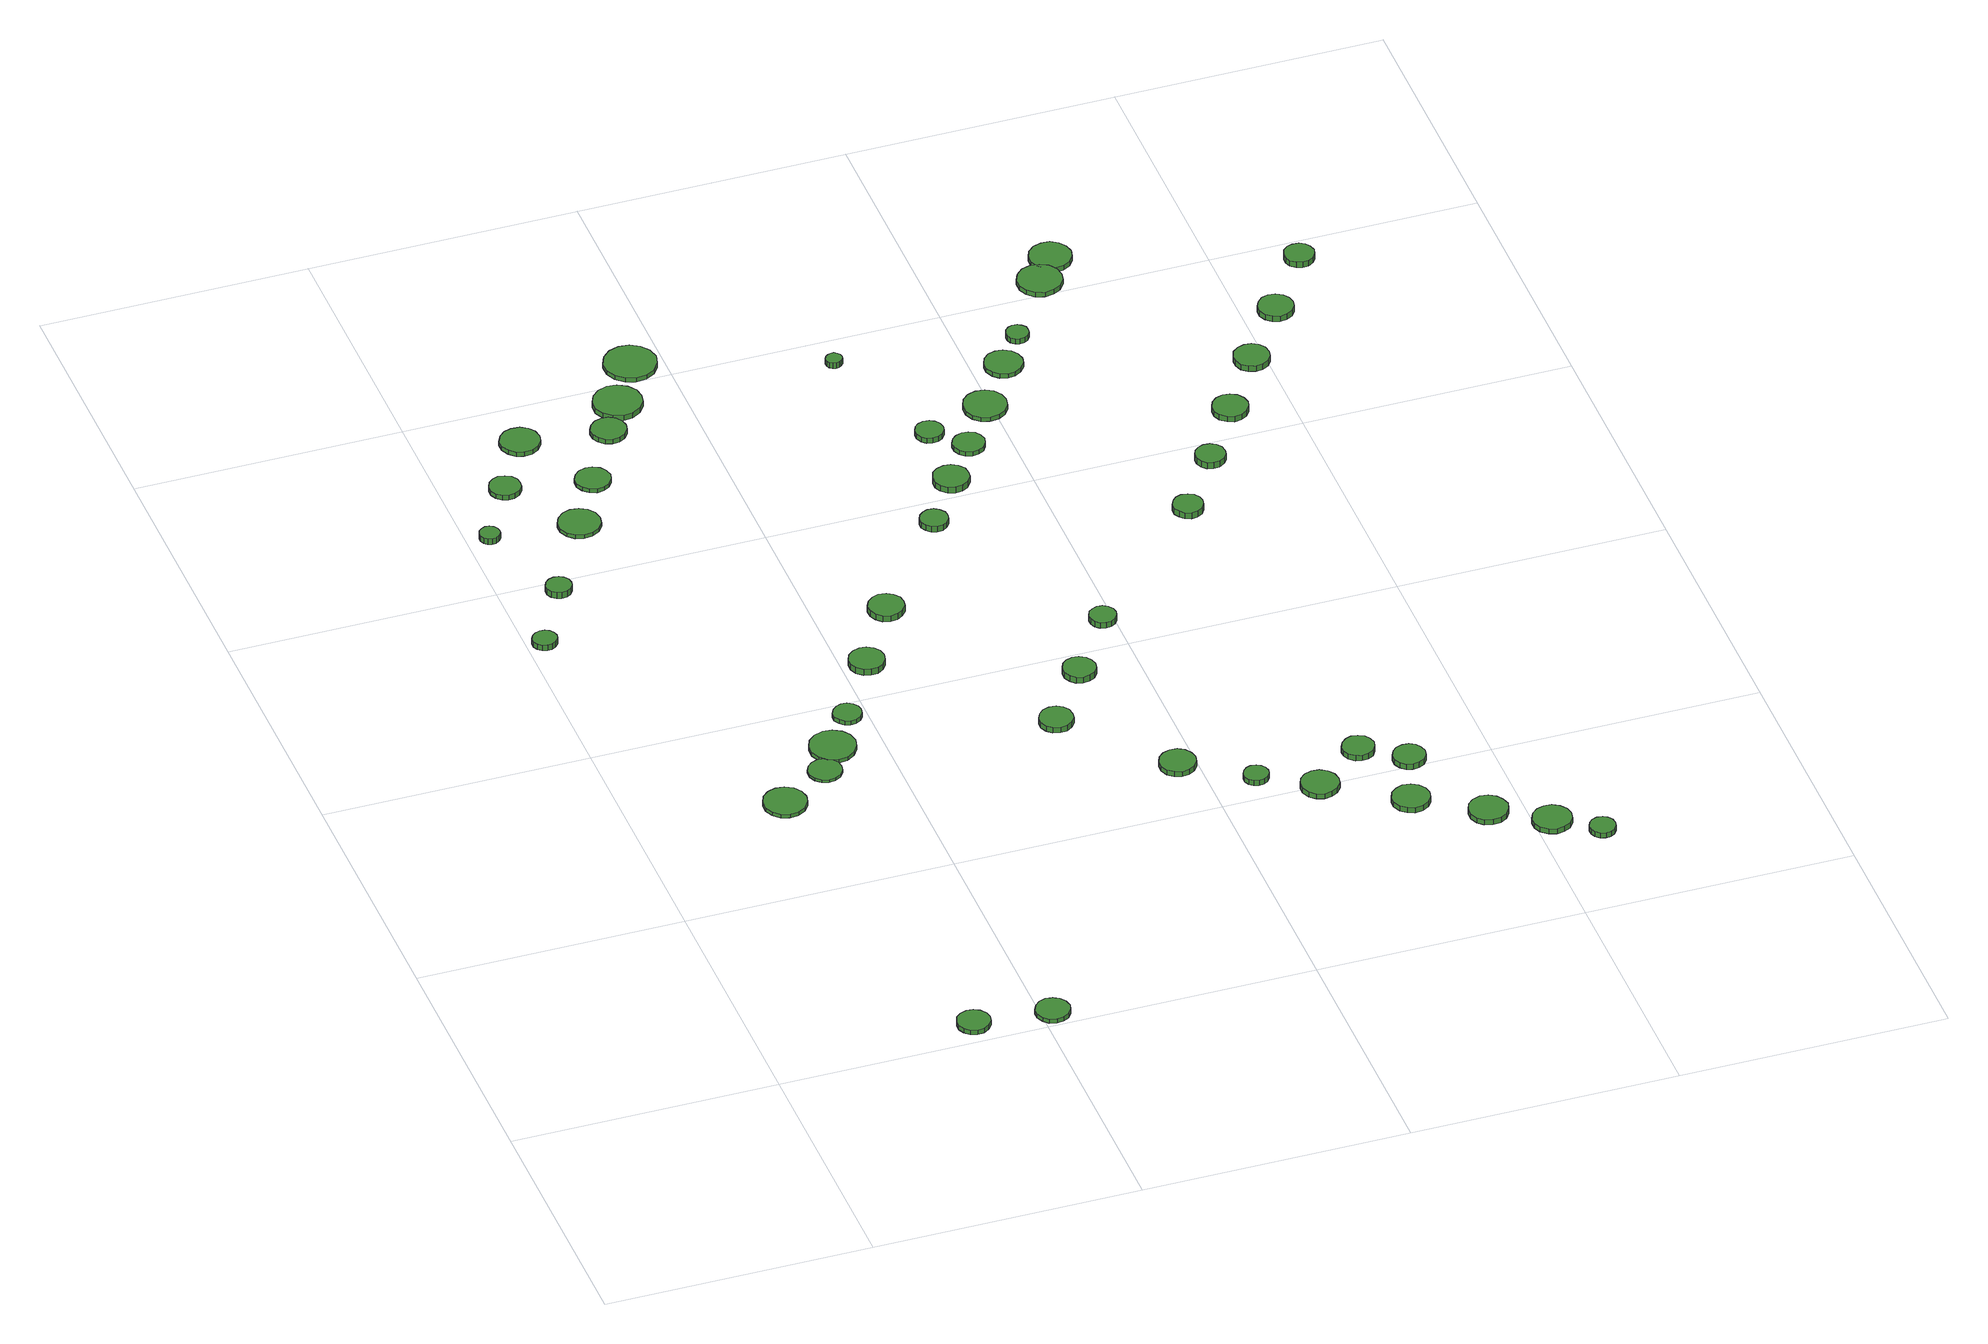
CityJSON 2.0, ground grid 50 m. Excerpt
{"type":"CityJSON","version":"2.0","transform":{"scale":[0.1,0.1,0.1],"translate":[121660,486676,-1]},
"CityObjects":{
"tree1":{"type":"SolitaryVegetationObject","attributes":{"function":"something"},"geometry":[{"type":"MultiSurface","lod":"1","boundaries":[[[0,1,2,3,4,5,6,7,8,9,10,11,12,13,14]],[[15,16,17,18,19,20,21,22,23,24,25,26,27,28,29]],[[0,29,28,1]],[[1,28,27,2]],[[2,27,26,3]],[[3,26,25,4]],[[4,25,24,5]],[[5,24,23,6]],[[6,23,22,7]],[[7,22,21,8]],[[8,21,20,9]],[[9,20,19,10]],[[10,19,18,11]],[[11,18,17,12]],[[12,17,16,13]],[[13,16,15,14]],[[14,15,29,0]]]}]},
"tree2":{"type":"SolitaryVegetationObject","attributes":{"function":"something"},"geometry":[{"type":"MultiSurface","lod":"1","boundaries":[[[30,31,32,33,34,35,36,37,38,39,40,41,42,43,44]],[[45,46,47,48,49,50,51,52,53,54,55,56,57,58,59]],[[30,59,58,31]],[[31,58,57,32]],[[32,57,56,33]],[[33,56,55,34]],[[34,55,54,35]],[[35,54,53,36]],[[36,53,52,37]],[[37,52,51,38]],[[38,51,50,39]],[[39,50,49,40]],[[40,49,48,41]],[[41,48,47,42]],[[42,47,46,43]],[[43,46,45,44]],[[44,45,59,30]]]}]},
"tree3":{"type":"SolitaryVegetationObject","attributes":{"function":"something"},"geometry":[{"type":"MultiSurface","lod":"1","boundaries":[[[60,61,62,63,64,65,66,67,68,69,70,71,72,73,74]],[[75,76,77,78,79,80,81,82,83,84,85,86,87,88,89]],[[60,89,88,61]],[[61,88,87,62]],[[62,87,86,63]],[[63,86,85,64]],[[64,85,84,65]],[[65,84,83,66]],[[66,83,82,67]],[[67,82,81,68]],[[68,81,80,69]],[[69,80,79,70]],[[70,79,78,71]],[[71,78,77,72]],[[72,77,76,73]],[[73,76,75,74]],[[74,75,89,60]]]}]},
"tree4":{"type":"SolitaryVegetationObject","attributes":{"function":"something"},"geometry":[{"type":"MultiSurface","lod":"1","boundaries":[[[90,91,92,93,94,95,96,97,98,99,100,101,102,103,104]],[[105,106,107,108,109,110,111,112,113,114,115,116,117,118,119]],[[90,119,118,91]],[[91,118,117,92]],[[92,117,116,93]],[[93,116,115,94]],[[94,115,114,95]],[[95,114,113,96]],[[96,113,112,97]],[[97,112,111,98]],[[98,111,110,99]],[[99,110,109,100]],[[100,109,108,101]],[[101,108,107,102]],[[102,107,106,103]],[[103,106,105,104]],[[104,105,119,90]]]}]},
"tree5":{"type":"SolitaryVegetationObject","attributes":{"function":"something"},"geometry":[{"type":"MultiSurface","lod":"1","boundaries":[[[120,121,122,123,124,125,126,127,128,129,130,131,132,133,134]],[[135,136,137,138,139,140,141,142,143,144,145,146,147,148,149]],[[120,149,148,121]],[[121,148,147,122]],[[122,147,146,123]],[[123,146,145,124]],[[124,145,144,125]],[[125,144,143,126]],[[126,143,142,127]],[[127,142,141,128]],[[128,141,140,129]],[[129,140,139,130]],[[130,139,138,131]],[[131,138,137,132]],[[132,137,136,133]],[[133,136,135,134]],[[134,135,149,120]]]}]},
"tree6":{"type":"SolitaryVegetationObject","attributes":{"function":"something"},"geometry":[{"type":"MultiSurface","lod":"1","boundaries":[[[150,151,152,153,154,155,156,157,158,159,160,161,162,163,164]],[[165,166,167,168,169,170,171,172,173,174,175,176,177,178,179]],[[150,179,178,151]],[[151,178,177,152]],[[152,177,176,153]],[[153,176,175,154]],[[154,175,174,155]],[[155,174,173,156]],[[156,173,172,157]],[[157,172,171,158]],[[158,171,170,159]],[[159,170,169,160]],[[160,169,168,161]],[[161,168,167,162]],[[162,167,166,163]],[[163,166,165,164]],[[164,165,179,150]]]}]},
"tree7":{"type":"SolitaryVegetationObject","attributes":{"function":"something"},"geometry":[{"type":"MultiSurface","lod":"1","boundaries":[[[180,181,182,183,184,185,186,187,188,189,190,191,192,193,194]],[[195,196,197,198,199,200,201,202,203,204,205,206,207,208,209]],[[180,209,208,181]],[[181,208,207,182]],[[182,207,206,183]],[[183,206,205,184]],[[184,205,204,185]],[[185,204,203,186]],[[186,203,202,187]],[[187,202,201,188]],[[188,201,200,189]],[[189,200,199,190]],[[190,199,198,191]],[[191,198,197,192]],[[192,197,196,193]],[[193,196,195,194]],[[194,195,209,180]]]}]},
"tree8":{"type":"SolitaryVegetationObject","attributes":{"function":"something"},"geometry":[{"type":"MultiSurface","lod":"1","boundaries":[[[210,211,212,213,214,215,216,217,218,219,220,221,222,223,224]],[[225,226,227,228,229,230,231,232,233,234,235,236,237,238,239]],[[210,239,238,211]],[[211,238,237,212]],[[212,237,236,213]],[[213,236,235,214]],[[214,235,234,215]],[[215,234,233,216]],[[216,233,232,217]],[[217,232,231,218]],[[218,231,230,219]],[[219,230,229,220]],[[220,229,228,221]],[[221,228,227,222]],[[222,227,226,223]],[[223,226,225,224]],[[224,225,239,210]]]}]},
"tree9":{"type":"SolitaryVegetationObject","attributes":{"function":"something"},"geometry":[{"type":"MultiSurface","lod":"1","boundaries":[[[240,241,242,243,244,245,246,247,248,249,250,251,252,253,254]],[[255,256,257,258,259,260,261,262,263,264,265,266,267,268,269]],[[240,269,268,241]],[[241,268,267,242]],[[242,267,266,243]],[[243,266,265,244]],[[244,265,264,245]],[[245,264,263,246]],[[246,263,262,247]],[[247,262,261,248]],[[248,261,260,249]],[[249,260,259,250]],[[250,259,258,251]],[[251,258,257,252]],[[252,257,256,253]],[[253,256,255,254]],[[254,255,269,240]]]}]},
"tree10":{"type":"SolitaryVegetationObject","attributes":{"function":"something"},"geometry":[{"type":"MultiSurface","lod":"1","boundaries":[[[270,271,272,273,274,275,276,277,278,279,280,281,282,283,284]],[[285,286,287,288,289,290,291,292,293,294,295,296,297,298,299]],[[270,299,298,271]],[[271,298,297,272]],[[272,297,296,273]],[[273,296,295,274]],[[274,295,294,275]],[[275,294,293,276]],[[276,293,292,277]],[[277,292,291,278]],[[278,291,290,279]],[[279,290,289,280]],[[280,289,288,281]],[[281,288,287,282]],[[282,287,286,283]],[[283,286,285,284]],[[284,285,299,270]]]}]},
"tree11":{"type":"SolitaryVegetationObject","attributes":{"function":"something"},"geometry":[{"type":"MultiSurface","lod":"1","boundaries":[[[300,301,302,303,304,305,306,307,308,309,310,311,312,313,314]],[[315,316,317,318,319,320,321,322,323,324,325,326,327,328,329]],[[300,329,328,301]],[[301,328,327,302]],[[302,327,326,303]],[[303,326,325,304]],[[304,325,324,305]],[[305,324,323,306]],[[306,323,322,307]],[[307,322,321,308]],[[308,321,320,309]],[[309,320,319,310]],[[310,319,318,311]],[[311,318,317,312]],[[312,317,316,313]],[[313,316,315,314]],[[314,315,329,300]]]}]},
"tree12":{"type":"SolitaryVegetationObject","attributes":{"function":"something"},"geometry":[{"type":"MultiSurface","lod":"1","boundaries":[[[330,331,332,333,334,335,336,337,338,339,340,341,342,343,344]],[[345,346,347,348,349,350,351,352,353,354,355,356,357,358,359]],[[330,359,358,331]],[[331,358,357,332]],[[332,357,356,333]],[[333,356,355,334]],[[334,355,354,335]],[[335,354,353,336]],[[336,353,352,337]],[[337,352,351,338]],[[338,351,350,339]],[[339,350,349,340]],[[340,349,348,341]],[[341,348,347,342]],[[342,347,346,343]],[[343,346,345,344]],[[344,345,359,330]]]}]},
"tree13":{"type":"SolitaryVegetationObject","attributes":{"function":"something"},"geometry":[{"type":"MultiSurface","lod":"1","boundaries":[[[360,361,362,363,364,365,366,367,368,369,370,371,372,373,374]],[[375,376,377,378,379,380,381,382,383,384,385,386,387,388,389]],[[360,389,388,361]],[[361,388,387,362]],[[362,387,386,363]],[[363,386,385,364]],[[364,385,384,365]],[[365,384,383,366]],[[366,383,382,367]],[[367,382,381,368]],[[368,381,380,369]],[[369,380,379,370]],[[370,379,378,371]],[[371,378,377,372]],[[372,377,376,373]],[[373,376,375,374]],[[374,375,389,360]]]}]},
"tree14":{"type":"SolitaryVegetationObject","attributes":{"function":"something"},"geometry":[{"type":"MultiSurface","lod":"1","boundaries":[[[390,391,392,393,394,395,396,397,398,399,400,401,402,403,404]],[[405,406,407,408,409,410,411,412,413,414,415,416,417,418,419]],[[390,419,418,391]],[[391,418,417,392]],[[392,417,416,393]],[[393,416,415,394]],[[394,415,414,395]],[[395,414,413,396]],[[396,413,412,397]],[[397,412,411,398]],[[398,411,410,399]],[[399,410,409,400]],[[400,409,408,401]],[[401,408,407,402]],[[402,407,406,403]],[[403,406,405,404]],[[404,405,419,390]]]}]},
"tree15":{"type":"SolitaryVegetationObject","attributes":{"function":"something"},"geometry":[{"type":"MultiSurface","lod":"1","boundaries":[[[420,421,422,423,424,425,426,427,428,429,430,431,432,433,434]],[[435,436,437,438,439,440,441,442,443,444,445,446,447,448,449]],[[420,449,448,421]],[[421,448,447,422]],[[422,447,446,423]],[[423,446,445,424]],[[424,445,444,425]],[[425,444,443,426]],[[426,443,442,427]],[[427,442,441,428]],[[428,441,440,429]],[[429,440,439,430]],[[430,439,438,431]],[[431,438,437,432]],[[432,437,436,433]],[[433,436,435,434]],[[434,435,449,420]]]}]},
"tree16":{"type":"SolitaryVegetationObject","attributes":{"function":"something"},"geometry":[{"type":"MultiSurface","lod":"1","boundaries":[[[450,451,452,453,454,455,456,457,458,459,460,461,462,463,464]],[[465,466,467,468,469,470,471,472,473,474,475,476,477,478,479]],[[450,479,478,451]],[[451,478,477,452]],[[452,477,476,453]],[[453,476,475,454]],[[454,475,474,455]],[[455,474,473,456]],[[456,473,472,457]],[[457,472,471,458]],[[458,471,470,459]],[[459,470,469,460]],[[460,469,468,461]],[[461,468,467,462]],[[462,467,466,463]],[[463,466,465,464]],[[464,465,479,450]]]}]},
"tree17":{"type":"SolitaryVegetationObject","attributes":{"function":"something"},"geometry":[{"type":"MultiSurface","lod":"1","boundaries":[[[480,481,482,483,484,485,486,487,488,489,490,491,492,493,494]],[[495,496,497,498,499,500,501,502,503,504,505,506,507,508,509]],[[480,509,508,481]],[[481,508,507,482]],[[482,507,506,483]],[[483,506,505,484]],[[484,505,504,485]],[[485,504,503,486]],[[486,503,502,487]],[[487,502,501,488]],[[488,501,500,489]],[[489,500,499,490]],[[490,499,498,491]],[[491,498,497,492]],[[492,497,496,493]],[[493,496,495,494]],[[494,495,509,480]]]}]},
"tree18":{"type":"SolitaryVegetationObject","attributes":{"function":"something"},"geometry":[{"type":"MultiSurface","lod":"1","boundaries":[[[510,511,512,513,514,515,516,517,518,519,520,521,522,523,524]],[[525,526,527,528,529,530,531,532,533,534,535,536,537,538,539]],[[510,539,538,511]],[[511,538,537,512]],[[512,537,536,513]],[[513,536,535,514]],[[514,535,534,515]],[[515,534,533,516]],[[516,533,532,517]],[[517,532,531,518]],[[518,531,530,519]],[[519,530,529,520]],[[520,529,528,521]],[[521,528,527,522]],[[522,527,526,523]],[[523,526,525,524]],[[524,525,539,510]]]}]},
"tree19":{"type":"SolitaryVegetationObject","attributes":{"function":"something"},"geometry":[{"type":"MultiSurface","lod":"1","boundaries":[[[540,541,542,543,544,545,546,547,548,549,550,551,552,553,554]],[[555,556,557,558,559,560,561,562,563,564,565,566,567,568,569]],[[540,569,568,541]],[[541,568,567,542]],[[542,567,566,543]],[[543,566,565,544]],[[544,565,564,545]],[[545,564,563,546]],[[546,563,562,547]],[[547,562,561,548]],[[548,561,560,549]],[[549,560,559,550]],[[550,559,558,551]],[[551,558,557,552]],[[552,557,556,553]],[[553,556,555,554]],[[554,555,569,540]]]}]},
"tree20":{"type":"SolitaryVegetationObject","attributes":{"function":"something"},"geometry":[{"type":"MultiSurface","lod":"1","boundaries":[[[570,571,572,573,574,575,576,577,578,579,580,581,582,583,584]],[[585,586,587,588,589,590,591,592,593,594,595,596,597,598,599]],[[570,599,598,571]],[[571,598,597,572]],[[572,597,596,573]],[[573,596,595,574]],[[574,595,594,575]],[[575,594,593,576]],[[576,593,592,577]],[[577,592,591,578]],[[578,591,590,579]],[[579,590,589,580]],[[580,589,588,581]],[[581,588,587,582]],[[582,587,586,583]],[[583,586,585,584]],[[584,585,599,570]]]}]},
"tree21":{"type":"SolitaryVegetationObject","attributes":{"function":"something"},"geometry":[{"type":"MultiSurface","lod":"1","boundaries":[[[600,601,602,603,604,605,606,607,608,609,610,611,612,613,614]],[[615,616,617,618,619,620,621,622,623,624,625,626,627,628,629]],[[600,629,628,601]],[[601,628,627,602]],[[602,627,626,603]],[[603,626,625,604]],[[604,625,624,605]],[[605,624,623,606]],[[606,623,622,607]],[[607,622,621,608]],[[608,621,620,609]],[[609,620,619,610]],[[610,619,618,611]],[[611,618,617,612]],[[612,617,616,613]],[[613,616,615,614]],[[614,615,629,600]]]}]},
"tree22":{"type":"SolitaryVegetationObject","attributes":{"function":"something"},"geometry":[{"type":"MultiSurface","lod":"1","boundaries":[[[630,631,632,633,634,635,636,637,638,639,640,641,642,643,644]],[[645,646,647,648,649,650,651,652,653,654,655,656,657,658,659]],[[630,659,658,631]],[[631,658,657,632]],[[632,657,656,633]],[[633,656,655,634]],[[634,655,654,635]],[[635,654,653,636]],[[636,653,652,637]],[[637,652,651,638]],[[638,651,650,639]],[[639,650,649,640]],[[640,649,648,641]],[[641,648,647,642]],[[642,647,646,643]],[[643,646,645,644]],[[644,645,659,630]]]}]},
"tree23":{"type":"SolitaryVegetationObject","attributes":{"function":"something"},"geometry":[{"type":"MultiSurface","lod":"1","boundaries":[[[660,661,662,663,664,665,666,667,668,669,670,671,672,673,674]],[[675,676,677,678,679,680,681,682,683,684,685,686,687,688,689]],[[660,689,688,661]],[[661,688,687,662]],[[662,687,686,663]],[[663,686,685,664]],[[664,685,684,665]],[[665,684,683,666]],[[666,683,682,667]],[[667,682,681,668]],[[668,681,680,669]],[[669,680,679,670]],[[670,679,678,671]],[[671,678,677,672]],[[672,677,676,673]],[[673,676,675,674]],[[674,675,689,660]]]}]},
"tree24":{"type":"SolitaryVegetationObject","attributes":{"function":"something"},"geometry":[{"type":"MultiSurface","lod":"1","boundaries":[[[690,691,692,693,694,695,696,697,698,699,700,701,702,703,704]],[[705,706,707,708,709,710,711,712,713,714,715,716,717,718,719]],[[690,719,718,691]],[[691,718,717,692]],[[692,717,716,693]],[[693,716,715,694]],[[694,715,714,695]],[[695,714,713,696]],[[696,713,712,697]],[[697,712,711,698]],[[698,711,710,699]],[[699,710,709,700]],[[700,709,708,701]],[[701,708,707,702]],[[702,707,706,703]],[[703,706,705,704]],[[704,705,719,690]]]}]},
"tree25":{"type":"SolitaryVegetationObject","attributes":{"function":"something"},"geometry":[{"type":"MultiSurface","lod":"1","boundaries":[[[720,721,722,723,724,725,726,727,728,729,730,731,732,733,734]],[[735,736,737,738,739,740,741,742,743,744,745,746,747,748,749]],[[720,749,748,721]],[[721,748,747,722]],[[722,747,746,723]],[[723,746,745,724]],[[724,745,744,725]],[[725,744,743,726]],[[726,743,742,727]],[[727,742,741,728]],[[728,741,740,729]],[[729,740,739,730]],[[730,739,738,731]],[[731,738,737,732]],[[732,737,736,733]],[[733,736,735,734]],[[734,735,749,720]]]}]},
"tree26":{"type":"SolitaryVegetationObject","attributes":{"function":"something"},"geometry":[{"type":"MultiSurface","lod":"1","boundaries":[[[750,751,752,753,754,755,756,757,758,759,760,761,762,763,764]],[[765,766,767,768,769,770,771,772,773,774,775,776,777,778,779]],[[750,779,778,751]],[[751,778,777,752]],[[752,777,776,753]],[[753,776,775,754]],[[754,775,774,755]],[[755,774,773,756]],[[756,773,772,757]],[[757,772,771,758]],[[758,771,770,759]],[[759,770,769,760]],[[760,769,768,761]],[[761,768,767,762]],[[762,767,766,763]],[[763,766,765,764]],[[764,765,779,750]]]}]},
"tree27":{"type":"SolitaryVegetationObject","attributes":{"function":"something"},"geometry":[{"type":"MultiSurface","lod":"1","boundaries":[[[780,781,782,783,784,785,786,787,788,789,790,791,792,793,794]],[[795,796,797,798,799,800,801,802,803,804,805,806,807,808,809]],[[780,809,808,781]],[[781,808,807,782]],[[782,807,806,783]],[[783,806,805,784]],[[784,805,804,785]],[[785,804,803,786]],[[786,803,802,787]],[[787,802,801,788]],[[788,801,800,789]],[[789,800,799,790]],[[790,799,798,791]],[[791,798,797,792]],[[792,797,796,793]],[[793,796,795,794]],[[794,795,809,780]]]}]},
"tree28":{"type":"SolitaryVegetationObject","attributes":{"function":"something"},"geometry":[{"type":"MultiSurface","lod":"1","boundaries":[[[810,811,812,813,814,815,816,817,818,819,820,821,822,823,824]],[[825,826,827,828,829,830,831,832,833,834,835,836,837,838,839]],[[810,839,838,811]],[[811,838,837,812]],[[812,837,836,813]],[[813,836,835,814]],[[814,835,834,815]],[[815,834,833,816]],[[816,833,832,817]],[[817,832,831,818]],[[818,831,830,819]],[[819,830,829,820]],[[820,829,828,821]],[[821,828,827,822]],[[822,827,826,823]],[[823,826,825,824]],[[824,825,839,810]]]}]},
"tree29":{"type":"SolitaryVegetationObject","attributes":{"function":"something"},"geometry":[{"type":"MultiSurface","lod":"1","boundaries":[[[840,841,842,843,844,845,846,847,848,849,850,851,852,853,854]],[[855,856,857,858,859,860,861,862,863,864,865,866,867,868,869]],[[840,869,868,841]],[[841,868,867,842]],[[842,867,866,843]],[[843,866,865,844]],[[844,865,864,845]],[[845,864,863,846]],[[846,863,862,847]],[[847,862,861,848]],[[848,861,860,849]],[[849,860,859,850]],[[850,859,858,851]],[[851,858,857,852]],[[852,857,856,853]],[[853,856,855,854]],[[854,855,869,840]]]}]},
"tree30":{"type":"SolitaryVegetationObject","attributes":{"function":"something"},"geometry":[{"type":"MultiSurface","lod":"1","boundaries":[[[870,871,872,873,874,875,876,877,878,879,880,881,882,883,884]],[[885,886,887,888,889,890,891,892,893,894,895,896,897,898,899]],[[870,899,898,871]],[[871,898,897,872]],[[872,897,896,873]],[[873,896,895,874]],[[874,895,894,875]],[[875,894,893,876]],[[876,893,892,877]],[[877,892,891,878]],[[878,891,890,879]],[[879,890,889,880]],[[880,889,888,881]],[[881,888,887,882]],[[882,887,886,883]],[[883,886,885,884]],[[884,885,899,870]]]}]},
"tree31":{"type":"SolitaryVegetationObject","attributes":{"function":"something"},"geometry":[{"type":"MultiSurface","lod":"1","boundaries":[[[900,901,902,903,904,905,906,907,908,909,910,911,912,913,914]],[[915,916,917,918,919,920,921,922,923,924,925,926,927,928,929]],[[900,929,928,901]],[[901,928,927,902]],[[902,927,926,903]],[[903,926,925,904]],[[904,925,924,905]],[[905,924,923,906]],[[906,923,922,907]],[[907,922,921,908]],[[908,921,920,909]],[[909,920,919,910]],[[910,919,918,911]],[[911,918,917,912]],[[912,917,916,913]],[[913,916,915,914]],[[914,915,929,900]]]}]},
"tree32":{"type":"SolitaryVegetationObject","attributes":{"function":"something"},"geometry":[{"type":"MultiSurface","lod":"1","boundaries":[[[930,931,932,933,934,935,936,937,938,939,940,941,942,943,944]],[[945,946,947,948,949,950,951,952,953,954,955,956,957,958,959]],[[930,959,958,931]],[[931,958,957,932]],[[932,957,956,933]],[[933,956,955,934]],[[934,955,954,935]],[[935,954,953,936]],[[936,953,952,937]],[[937,952,951,938]],[[938,951,950,939]],[[939,950,949,940]],[[940,949,948,941]],[[941,948,947,942]],[[942,947,946,943]],[[943,946,945,944]],[[944,945,959,930]]]}]},
"tree33":{"type":"SolitaryVegetationObject","attributes":{"function":"something"},"geometry":[{"type":"MultiSurface","lod":"1","boundaries":[[[960,961,962,963,964,965,966,967,968,969,970,971,972,973,974]],[[975,976,977,978,979,980,981,982,983,984,985,986,987,988,989]],[[960,989,988,961]],[[961,988,987,962]],[[962,987,986,963]],[[963,986,985,964]],[[964,985,984,965]],[[965,984,983,966]],[[966,983,982,967]],[[967,982,981,968]],[[968,981,980,969]],[[969,980,979,970]],[[970,979,978,971]],[[971,978,977,972]],[[972,977,976,973]],[[973,976,975,974]],[[974,975,989,960]]]}]},
"tree34":{"type":"SolitaryVegetationObject","attributes":{"function":"something"},"geometry":[{"type":"MultiSurface","lod":"1","boundaries":[[[990,991,992,993,994,995,996,997,998,999,1000,1001,1002,1003,1004]],[[1005,1006,1007,1008,1009,1010,1011,1012,1013,1014,1015,1016,1017,1018,1019]],[[990,1019,1018,991]],[[991,1018,1017,992]],[[992,1017,1016,993]],[[993,1016,1015,994]],[[994,1015,1014,995]],[[995,1014,1013,996]],[[996,1013,1012,997]],[[997,1012,1011,998]],[[998,1011,1010,999]],[[999,1010,1009,1000]],[[1000,1009,1008,1001]],[[1001,1008,1007,1002]],[[1002,1007,1006,1003]],[[1003,1006,1005,1004]],[[1004,1005,1019,990]]]}]},
"tree35":{"type":"SolitaryVegetationObject","attributes":{"function":"something"},"geometry":[{"type":"MultiSurface","lod":"1","boundaries":[[[1020,1021,1022,1023,1024,1025,1026,1027,1028,1029,1030,1031,1032,1033,1034]],[[1035,1036,1037,1038,1039,1040,1041,1042,1043,1044,1045,1046,1047,1048,1049]],[[1020,1049,1048,1021]],[[1021,1048,1047,1022]],[[1022,1047,1046,1023]],[[1023,1046,1045,1024]],[[1024,1045,1044,1025]],[[1025,1044,1043,1026]],[[1026,1043,1042,1027]],[[1027,1042,1041,1028]],[[1028,1041,1040,1029]],[[1029,1040,1039,1030]],[[1030,1039,1038,1031]],[[1031,1038,1037,1032]],[[1032,1037,1036,1033]],[[1033,1036,1035,1034]],[[1034,1035,1049,1020]]]}]},
"tree36":{"type":"SolitaryVegetationObject","attributes":{"function":"something"},"geometry":[{"type":"MultiSurface","lod":"1","boundaries":[[[1050,1051,1052,1053,1054,1055,1056,1057,1058,1059,1060,1061,1062,1063,1064]],[[1065,1066,1067,1068,1069,1070,1071,1072,1073,1074,1075,1076,1077,1078,1079]],[[1050,1079,1078,1051]],[[1051,1078,1077,1052]],[[1052,1077,1076,1053]],[[1053,1076,1075,1054]],[[1054,1075,1074,1055]],[[1055,1074,1073,1056]],[[1056,1073,1072,1057]],[[1057,1072,1071,1058]],[[1058,1071,1070,1059]],[[1059,1070,1069,1060]],[[1060,1069,1068,1061]],[[1061,1068,1067,1062]],[[1062,1067,1066,1063]],[[1063,1066,1065,1064]],[[1064,1065,1079,1050]]]}]},
"tree37":{"type":"SolitaryVegetationObject","attributes":{"function":"something"},"geometry":[{"type":"MultiSurface","lod":"1","boundaries":[[[1080,1081,1082,1083,1084,1085,1086,1087,1088,1089,1090,1091,1092,1093,1094]],[[1095,1096,1097,1098,1099,1100,1101,1102,1103,1104,1105,1106,1107,1108,1109]],[[1080,1109,1108,1081]],[[1081,1108,1107,1082]],[[1082,1107,1106,1083]],[[1083,1106,1105,1084]],[[1084,1105,1104,1085]],[[1085,1104,1103,1086]],[[1086,1103,1102,1087]],[[1087,1102,1101,1088]],[[1088,1101,1100,1089]],[[1089,1100,1099,1090]],[[1090,1099,1098,1091]],[[1091,1098,1097,1092]],[[1092,1097,1096,1093]],[[1093,1096,1095,1094]],[[1094,1095,1109,1080]]]}]},
"tree38":{"type":"SolitaryVegetationObject","attributes":{"function":"something"},"geometry":[{"type":"MultiSurface","lod":"1","boundaries":[[[1110,1111,1112,1113,1114,1115,1116,1117,1118,1119,1120,1121,1122,1123,1124]],[[1125,1126,1127,1128,1129,1130,1131,1132,1133,1134,1135,1136,1137,1138,1139]],[[1110,1139,1138,1111]],[[1111,1138,1137,1112]],[[1112,1137,1136,1113]],[[1113,1136,1135,1114]],[[1114,1135,1134,1115]],[[1115,1134,1133,1116]],[[1116,1133,1132,1117]],[[1117,1132,1131,1118]],[[1118,1131,1130,1119]],[[1119,1130,1129,1120]],[[1120,1129,1128,1121]],[[1121,1128,1127,1122]],[[1122,1127,1126,1123]],[[1123,1126,1125,1124]],[[1124,1125,1139,1110]]]}]},
"tree39":{"type":"SolitaryVegetationObject","attributes":{"function":"something"},"geometry":[{"type":"MultiSurface","lod":"1","boundaries":[[[1140,1141,1142,1143,1144,1145,1146,1147,1148,1149,1150,1151,1152,1153,1154]],[[1155,1156,1157,1158,1159,1160,1161,1162,1163,1164,1165,1166,1167,1168,1169]],[[1140,1169,1168,1141]],[[1141,1168,1167,1142]],[[1142,1167,1166,1143]],[[1143,1166,1165,1144]],[[1144,1165,1164,1145]],[[1145,1164,1163,1146]],[[1146,1163,1162,1147]],[[1147,1162,1161,1148]],[[1148,1161,1160,1149]],[[1149,1160,1159,1150]],[[1150,1159,1158,1151]],[[1151,1158,1157,1152]],[[1152,1157,1156,1153]],[[1153,1156,1155,1154]],[[1154,1155,1169,1140]]]}]},
"tree40":{"type":"SolitaryVegetationObject","attributes":{"function":"something"},"geometry":[{"type":"MultiSurface","lod":"1","boundaries":[[[1170,1171,1172,1173,1174,1175,1176,1177,1178,1179,1180,1181,1182,1183,1184]],[[1185,1186,1187,1188,1189,1190,1191,1192,1193,1194,1195,1196,1197,1198,1199]],[[1170,1199,1198,1171]],[[1171,1198,1197,1172]],[[1172,1197,1196,1173]],[[1173,1196,1195,1174]],[[1174,1195,1194,1175]],[[1175,1194,1193,1176]],[[1176,1193,1192,1177]],[[1177,1192,1191,1178]],[[1178,1191,1190,1179]],[[1179,1190,1189,1180]],[[1180,1189,1188,1181]],[[1181,1188,1187,1182]],[[1182,1187,1186,1183]],[[1183,1186,1185,1184]],[[1184,1185,1199,1170]]]}]},
"tree41":{"type":"SolitaryVegetationObject","attributes":{"function":"something"},"geometry":[{"type":"MultiSurface","lod":"1","boundaries":[[[1200,1201,1202,1203,1204,1205,1206,1207,1208,1209,1210,1211,1212,1213,1214]],[[1215,1216,1217,1218,1219,1220,1221,1222,1223,1224,1225,1226,1227,1228,1229]],[[1200,1229,1228,1201]],[[1201,1228,1227,1202]],[[1202,1227,1226,1203]],[[1203,1226,1225,1204]],[[1204,1225,1224,1205]],[[1205,1224,1223,1206]],[[1206,1223,1222,1207]],[[1207,1222,1221,1208]],[[1208,1221,1220,1209]],[[1209,1220,1219,1210]],[[1210,1219,1218,1211]],[[1211,1218,1217,1212]],[[1212,1217,1216,1213]],[[1213,1216,1215,1214]],[[1214,1215,1229,1200]]]}]},
"tree42":{"type":"SolitaryVegetationObject","attributes":{"function":"something"},"geometry":[{"type":"MultiSurface","lod":"1","boundaries":[[[1230,1231,1232,1233,1234,1235,1236,1237,1238,1239,1240,1241,1242,1243,1244]],[[1245,1246,1247,1248,1249,1250,1251,1252,1253,1254,1255,1256,1257,1258,1259]],[[1230,1259,1258,1231]],[[1231,1258,1257,1232]],[[1232,1257,1256,1233]],[[1233,1256,1255,1234]],[[1234,1255,1254,1235]],[[1235,1254,1253,1236]],[[1236,1253,1252,1237]],[[1237,1252,1251,1238]],[[1238,1251,1250,1239]],[[1239,1250,1249,1240]],[[1240,1249,1248,1241]],[[1241,1248,1247,1242]],[[1242,1247,1246,1243]],[[1243,1246,1245,1244]],[[1244,1245,1259,1230]]]}]},
"tree43":{"type":"SolitaryVegetationObject","attributes":{"function":"something"},"geometry":[{"type":"MultiSurface","lod":"1","boundaries":[[[1260,1261,1262,1263,1264,1265,1266,1267,1268,1269,1270,1271,1272,1273,1274]],[[1275,1276,1277,1278,1279,1280,1281,1282,1283,1284,1285,1286,1287,1288,1289]],[[1260,1289,1288,1261]],[[1261,1288,1287,1262]],[[1262,1287,1286,1263]],[[1263,1286,1285,1264]],[[1264,1285,1284,1265]],[[1265,1284,1283,1266]],[[1266,1283,1282,1267]],[[1267,1282,1281,1268]],[[1268,1281,1280,1269]],[[1269,1280,1279,1270]],[[1270,1279,1278,1271]],[[1271,1278,1277,1272]],[[1272,1277,1276,1273]],[[1273,1276,1275,1274]],[[1274,1275,1289,1260]]]}]},
"tree44":{"type":"SolitaryVegetationObject","attributes":{"function":"something"},"geometry":[{"type":"MultiSurface","lod":"1","boundaries":[[[1290,1291,1292,1293,1294,1295,1296,1297,1298,1299,1300,1301,1302,1303,1304]],[[1305,1306,1307,1308,1309,1310,1311,1312,1313,1314,1315,1316,1317,1318,1319]],[[1290,1319,1318,1291]],[[1291,1318,1317,1292]],[[1292,1317,1316,1293]],[[1293,1316,1315,1294]],[[1294,1315,1314,1295]],[[1295,1314,1313,1296]],[[1296,1313,1312,1297]],[[1297,1312,1311,1298]],[[1298,1311,1310,1299]],[[1299,1310,1309,1300]],[[1300,1309,1308,1301]],[[1301,1308,1307,1302]],[[1302,1307,1306,1303]],[[1303,1306,1305,1304]],[[1304,1305,1319,1290]]]}]},
"tree45":{"type":"SolitaryVegetationObject","attributes":{"function":"something"},"geometry":[{"type":"MultiSurface","lod":"1","boundaries":[[[1320,1321,1322,1323,1324,1325,1326,1327,1328,1329,1330,1331,1332,1333,1334]],[[1335,1336,1337,1338,1339,1340,1341,1342,1343,1344,1345,1346,1347,1348,1349]],[[1320,1349,1348,1321]],[[1321,1348,1347,1322]],[[1322,1347,1346,1323]],[[1323,1346,1345,1324]],[[1324,1345,1344,1325]],[[1325,1344,1343,1326]],[[1326,1343,1342,1327]],[[1327,1342,1341,1328]],[[1328,1341,1340,1329]],[[1329,1340,1339,1330]],[[1330,1339,1338,1331]],[[1331,1338,1337,1332]],[[1332,1337,1336,1333]],[[1333,1336,1335,1334]],[[1334,1335,1349,1320]]]}]},
"tree46":{"type":"SolitaryVegetationObject","attributes":{"function":"something"},"geometry":[{"type":"MultiSurface","lod":"1","boundaries":[[[1350,1351,1352,1353,1354,1355,1356,1357,1358,1359,1360,1361,1362,1363,1364]],[[1365,1366,1367,1368,1369,1370,1371,1372,1373,1374,1375,1376,1377,1378,1379]],[[1350,1379,1378,1351]],[[1351,1378,1377,1352]],[[1352,1377,1376,1353]],[[1353,1376,1375,1354]],[[1354,1375,1374,1355]],[[1355,1374,1373,1356]],[[1356,1373,1372,1357]],[[1357,1372,1371,1358]],[[1358,1371,1370,1359]],[[1359,1370,1369,1360]],[[1360,1369,1368,1361]],[[1361,1368,1367,1362]],[[1362,1367,1366,1363]],[[1363,1366,1365,1364]],[[1364,1365,1379,1350]]]}]}
},
"vertices":[
[410,49,17],[407,61,17],[399,72,17],[388,78,17],[376,79,17],[363,75,17],[354,67,17],[349,55,17],[349,42,17],[354,31,17],[363,22,17],[376,18,17],[388,19,17],[399,26,17],[407,36,17],[407,36,8],[399,26,8],[388,19,8],[376,18,8],[363,22,8],[354,31,8],[349,42,8],[349,55,8],[354,67,8],[363,75,8],[376,79,8],[388,78,8],[399,72,8],[407,61,8],[410,49,8],
[54,1334,23],[52,1343,23],[46,1351,23],[38,1355,23],[29,1356,23],[20,1353,23],[13,1347,23],[9,1339,23],[9,1329,23],[13,1321,23],[20,1315,23],[29,1312,23],[38,1313,23],[46,1317,23],[52,1325,23],[52,1325,11],[46,1317,11],[38,1313,11],[29,1312,11],[20,1315,11],[13,1321,11],[9,1329,11],[9,1339,11],[13,1347,11],[20,1353,11],[29,1356,11],[38,1355,11],[46,1351,11],[52,1343,11],[54,1334,11],
[316,757,17],[313,773,17],[303,787,17],[288,795,17],[272,797,17],[256,792,17],[244,781,17],[237,765,17],[237,749,17],[244,734,17],[256,722,17],[272,717,17],[288,719,17],[303,727,17],[313,741,17],[313,741,9],[303,727,9],[288,719,9],[272,717,9],[256,722,9],[244,734,9],[237,749,9],[237,765,9],[244,781,9],[256,792,9],[272,797,9],[288,795,9],[303,787,9],[313,773,9],[316,757,9],
[553,34,17],[550,47,17],[542,58,17],[531,64,17],[518,66,17],[505,62,17],[496,53,17],[490,41,17],[490,28,17],[496,16,17],[505,7,17],[518,3,17],[531,5,17],[542,11,17],[550,22,17],[550,22,8],[542,11,8],[531,5,8],[518,3,8],[505,7,8],[496,16,8],[490,28,8],[490,41,8],[496,53,8],[505,62,8],[518,66,8],[531,64,8],[542,58,8],[550,47,8],[553,34,8],
[61,1658,19],[60,1665,19],[55,1672,19],[48,1676,19],[40,1677,19],[33,1674,19],[27,1669,19],[24,1662,19],[24,1654,19],[27,1647,19],[33,1641,19],[40,1639,19],[48,1640,19],[55,1644,19],[60,1650,19],[60,1650,7],[55,1644,7],[48,1640,7],[40,1639,7],[33,1641,7],[27,1647,7],[24,1654,7],[24,1662,7],[27,1669,7],[33,1674,7],[40,1677,7],[48,1676,7],[55,1672,7],[60,1665,7],[61,1658,7],
[128,1468,25],[126,1478,25],[120,1486,25],[112,1491,25],[102,1492,25],[93,1489,25],[85,1482,25],[81,1473,25],[81,1463,25],[85,1454,25],[93,1448,25],[102,1445,25],[112,1446,25],[120,1451,25],[126,1458,25],[126,1458,12],[120,1451,12],[112,1446,12],[102,1445,12],[93,1448,12],[85,1454,12],[81,1463,12],[81,1473,12],[85,1482,12],[93,1489,12],[102,1492,12],[112,1491,12],[120,1486,12],[126,1478,12],[128,1468,12],
[404,822,15],[402,835,15],[394,845,15],[383,852,15],[370,853,15],[358,849,15],[348,840,15],[343,829,15],[343,816,15],[348,804,15],[358,795,15],[370,791,15],[383,792,15],[394,799,15],[402,809,15],[402,809,9],[394,799,9],[383,792,9],[370,791,9],[358,795,9],[348,804,9],[343,816,9],[343,829,9],[348,840,9],[358,849,9],[370,853,9],[383,852,9],[394,845,9],[402,835,9],[404,822,9],
[142,1780,17],[140,1791,17],[133,1801,17],[122,1807,17],[110,1809,17],[99,1805,17],[90,1797,17],[85,1786,17],[85,1774,17],[90,1763,17],[99,1754,17],[110,1751,17],[122,1752,17],[133,1758,17],[140,1768,17],[140,1768,7],[133,1758,7],[122,1752,7],[110,1751,7],[99,1754,7],[90,1763,7],[85,1774,7],[85,1786,7],[90,1797,7],[99,1805,7],[110,1809,7],[122,1807,7],[133,1801,7],[140,1791,7],[142,1780,7],
[452,883,16],[448,901,16],[438,915,16],[422,924,16],[405,926,16],[387,920,16],[374,908,16],[367,892,16],[367,874,16],[374,858,16],[387,846,16],[405,840,16],[422,842,16],[438,851,16],[448,866,16],[448,866,8],[438,851,8],[422,842,8],[405,840,8],[387,846,8],[374,858,8],[367,874,8],[367,892,8],[374,908,8],[387,920,8],[405,926,8],[422,924,8],[438,915,8],[448,901,8],[452,883,8],
[241,1639,16],[238,1655,16],[228,1668,16],[214,1676,16],[198,1678,16],[183,1673,16],[171,1662,16],[164,1647,16],[164,1631,16],[171,1616,16],[183,1605,16],[198,1600,16],[214,1602,16],[228,1610,16],[238,1623,16],[238,1623,8],[228,1610,8],[214,1602,8],[198,1600,8],[183,1605,8],[171,1616,8],[164,1631,8],[164,1647,8],[171,1662,8],[183,1673,8],[198,1678,8],[214,1676,8],[228,1668,8],[238,1655,8],[241,1639,8],
[219,1897,16],[216,1912,16],[207,1924,16],[194,1932,16],[178,1933,16],[164,1929,16],[153,1919,16],[146,1905,16],[146,1890,16],[153,1876,16],[164,1865,16],[178,1861,16],[194,1862,16],[207,1870,16],[216,1882,16],[216,1882,7],[207,1870,7],[194,1862,7],[178,1861,7],[164,1865,7],[153,1876,7],[146,1890,7],[146,1905,7],[153,1919,7],[164,1929,7],[178,1933,7],[194,1932,7],[207,1924,7],[216,1912,7],[219,1897,7],
[490,963,17],[488,973,17],[482,982,17],[472,988,17],[461,989,17],[451,985,17],[443,978,17],[438,968,17],[438,957,17],[443,947,17],[451,940,17],[461,937,17],[472,938,17],[482,943,17],[488,952,17],[488,952,8],[482,943,8],[472,938,8],[461,937,8],[451,940,8],[443,947,8],[438,957,8],[438,968,8],[443,978,8],[451,985,8],[461,989,8],[472,988,8],[482,982,8],[488,973,8],[490,963,8],
[300,1752,15],[297,1765,15],[289,1776,15],[277,1783,15],[264,1784,15],[251,1780,15],[241,1771,15],[235,1759,15],[235,1745,15],[241,1733,15],[251,1724,15],[264,1719,15],[277,1721,15],[289,1728,15],[297,1739,15],[297,1739,7],[289,1728,7],[277,1721,7],[264,1719,7],[251,1724,7],[241,1733,7],[235,1745,7],[235,1759,7],[241,1771,7],[251,1780,7],[264,1784,7],[277,1783,7],[289,1776,7],[297,1765,7],[300,1752,7],
[579,1094,21],[576,1107,21],[568,1118,21],[556,1125,21],[543,1126,21],[530,1122,21],[519,1113,21],[514,1100,21],[514,1087,21],[519,1074,21],[530,1065,21],[543,1061,21],[556,1062,21],[568,1069,21],[576,1080,21],[576,1080,8],[568,1069,8],[556,1062,8],[543,1061,8],[530,1065,8],[519,1074,8],[514,1087,8],[514,1100,8],[519,1113,8],[530,1122,8],[543,1126,8],[556,1125,8],[568,1118,8],[576,1107,8],[579,1094,8],
[373,1877,16],[370,1890,16],[362,1901,16],[350,1908,16],[337,1909,16],[324,1905,16],[314,1896,16],[308,1884,16],[308,1870,16],[314,1858,16],[324,1849,16],[337,1845,16],[350,1846,16],[362,1853,16],[370,1864,16],[370,1864,6],[362,1853,6],[350,1846,6],[337,1845,6],[324,1849,6],[314,1858,6],[308,1870,6],[308,1884,6],[314,1896,6],[324,1905,6],[337,1909,6],[350,1908,6],[362,1901,6],[370,1890,6],[373,1877,6],
[426,1947,17],[423,1965,17],[412,1980,17],[395,1990,17],[377,1992,17],[359,1986,17],[345,1973,17],[337,1956,17],[337,1938,17],[345,1921,17],[359,1908,17],[377,1902,17],[395,1904,17],[412,1914,17],[423,1929,17],[423,1929,6],[412,1914,6],[395,1904,6],[377,1902,6],[359,1908,6],[345,1921,6],[337,1938,6],[337,1956,6],[345,1973,6],[359,1986,6],[377,1992,6],[395,1990,6],[412,1980,6],[423,1965,6],[426,1947,6],
[659,1220,28],[657,1233,28],[648,1244,28],[637,1251,28],[623,1253,28],[610,1248,28],[600,1239,28],[594,1227,28],[594,1213,28],[600,1201,28],[610,1191,28],[623,1187,28],[637,1189,28],[648,1195,28],[657,1206,28],[657,1206,15],[648,1195,15],[637,1189,15],[623,1187,15],[610,1191,15],[600,1201,15],[594,1213,15],[594,1227,15],[600,1239,15],[610,1248,15],[623,1253,15],[637,1251,15],[648,1244,15],[657,1233,15],[659,1220,15],
[836,826,19],[834,839,19],[826,849,19],[815,856,19],[802,857,19],[789,853,19],[780,844,19],[774,832,19],[774,819,19],[780,807,19],[789,799,19],[802,795,19],[815,796,19],[826,803,19],[834,813,19],[834,813,7],[826,803,7],[815,796,7],[802,795,7],[789,799,7],[780,807,7],[774,819,7],[774,832,7],[780,844,7],[789,853,7],[802,857,7],[815,856,7],[826,849,7],[834,839,7],[836,826,7],
[489,2048,15],[484,2068,15],[472,2084,15],[455,2094,15],[435,2096,15],[416,2090,15],[401,2076,15],[393,2058,15],[393,2038,15],[401,2019,15],[416,2006,15],[435,2000,15],[455,2002,15],[472,2012,15],[484,2028,15],[484,2028,6],[472,2012,6],[455,2002,6],[435,2000,6],[416,2006,6],[401,2019,6],[393,2038,6],[393,2058,6],[401,2076,6],[416,2090,6],[435,2096,6],[455,2094,6],[472,2084,6],[484,2068,6],[489,2048,6],
[998,637,19],[995,650,19],[987,662,19],[975,669,19],[961,670,19],[948,666,19],[937,656,19],[932,644,19],[932,630,19],[937,617,19],[948,608,19],[961,603,19],[975,605,19],[987,612,19],[995,623,19],[995,623,8],[987,612,8],[975,605,8],[961,603,8],[948,608,8],[937,617,8],[932,630,8],[932,644,8],[937,656,8],[948,666,8],[961,670,8],[975,669,8],[987,662,8],[995,650,8],[998,637,8],
[921,948,20],[918,960,20],[911,970,20],[900,977,20],[887,978,20],[875,974,20],[866,966,20],[861,954,20],[861,941,20],[866,930,20],[875,921,20],[887,917,20],[900,919,20],[911,925,20],[918,935,20],[918,935,7],[911,925,7],[900,919,7],[887,917,7],[875,921,7],[866,930,7],[861,941,7],[861,954,7],[866,966,7],[875,974,7],[887,978,7],[900,977,7],[911,970,7],[918,960,7],[921,948,7],
[814,1427,30],[812,1437,30],[805,1446,30],[796,1452,30],[785,1453,30],[775,1449,30],[767,1442,30],[762,1432,30],[762,1421,30],[767,1412,30],[775,1404,30],[785,1401,30],[796,1402,30],[805,1407,30],[812,1416,30],[812,1416,18],[805,1407,18],[796,1402,18],[785,1401,18],[775,1404,18],[767,1412,18],[762,1421,18],[762,1432,18],[767,1442,18],[775,1449,18],[785,1453,18],[796,1452,18],[805,1446,18],[812,1437,18],[814,1427,18],
[1106,557,19],[1104,566,19],[1098,574,19],[1090,579,19],[1080,580,19],[1071,577,19],[1064,570,19],[1060,562,19],[1060,552,19],[1064,543,19],[1071,537,19],[1080,534,19],[1090,535,19],[1098,540,19],[1104,548,19],[1104,548,8],[1098,540,8],[1090,535,8],[1080,534,8],[1071,537,8],[1064,543,8],[1060,552,8],[1060,562,8],[1064,570,8],[1071,577,8],[1080,580,8],[1090,579,8],[1098,574,8],[1104,566,8],[1106,557,8],
[1003,1074,23],[1001,1084,23],[995,1092,23],[986,1098,23],[976,1099,23],[966,1095,23],[958,1089,23],[954,1079,23],[954,1069,23],[958,1059,23],[966,1052,23],[976,1049,23],[986,1050,23],[995,1055,23],[1001,1064,23],[1001,1064,11],[995,1055,11],[986,1050,11],[976,1049,11],[966,1052,11],[958,1059,11],[954,1069,11],[954,1079,11],[958,1089,11],[966,1095,11],[976,1099,11],[986,1098,11],[995,1092,11],[1001,1084,11],[1003,1074,11],
[893,1542,21],[891,1556,21],[882,1567,21],[871,1574,21],[857,1575,21],[844,1571,21],[833,1562,21],[828,1549,21],[828,1535,21],[833,1523,21],[844,1513,21],[857,1509,21],[871,1510,21],[882,1517,21],[891,1529,21],[891,1529,8],[882,1517,8],[871,1510,8],[857,1509,8],[844,1513,8],[833,1523,8],[828,1535,8],[828,1549,8],[833,1562,8],[844,1571,8],[857,1575,8],[871,1574,8],[882,1567,8],[891,1556,8],[893,1542,8],
[1215,495,19],[1212,509,19],[1203,521,19],[1190,529,19],[1176,530,19],[1162,526,19],[1151,516,19],[1145,502,19],[1145,488,19],[1151,474,19],[1162,465,19],[1176,460,19],[1190,462,19],[1203,469,19],[1212,481,19],[1212,481,8],[1203,469,8],[1190,462,8],[1176,460,8],[1162,465,8],[1151,474,8],[1145,488,8],[1145,502,8],[1151,516,8],[1162,526,8],[1176,530,8],[1190,529,8],[1203,521,8],[1212,509,8],[1215,495,8],
[794,1932,21],[793,1938,21],[789,1943,21],[784,1947,21],[778,1947,21],[772,1945,21],[767,1941,21],[764,1935,21],[764,1929,21],[767,1923,21],[772,1919,21],[778,1917,21],[784,1918,21],[789,1921,21],[793,1926,21],[793,1926,9],[789,1921,9],[784,1918,9],[778,1917,9],[772,1919,9],[767,1923,9],[764,1929,9],[764,1935,9],[767,1941,9],[772,1945,9],[778,1947,9],[784,1947,9],[789,1943,9],[793,1938,9],[794,1932,9],
[896,1686,18],[894,1696,18],[887,1705,18],[878,1710,18],[867,1711,18],[857,1708,18],[849,1701,18],[845,1691,18],[845,1680,18],[849,1670,18],[857,1663,18],[867,1660,18],[878,1661,18],[887,1666,18],[894,1675,18],[894,1675,7],[887,1666,7],[878,1661,7],[867,1660,7],[857,1663,7],[849,1670,7],[845,1680,7],[845,1691,7],[849,1701,7],[857,1708,7],[867,1711,7],[878,1710,7],[887,1705,7],[894,1696,7],[896,1686,7],
[954,1631,16],[951,1643,16],[944,1653,16],[933,1659,16],[921,1660,16],[909,1656,16],[900,1648,16],[895,1637,16],[895,1625,16],[900,1613,16],[909,1605,16],[921,1601,16],[933,1603,16],[944,1609,16],[951,1619,16],[951,1619,7],[944,1609,7],[933,1603,7],[921,1601,7],[909,1605,7],[900,1613,7],[895,1625,7],[895,1637,7],[900,1648,7],[909,1656,7],[921,1660,7],[933,1659,7],[944,1653,7],[951,1643,7],[954,1631,7],
[1352,404,19],[1349,418,19],[1341,430,19],[1328,437,19],[1313,439,19],[1300,434,19],[1289,425,19],[1283,411,19],[1283,397,19],[1289,383,19],[1300,374,19],[1313,369,19],[1328,371,19],[1341,378,19],[1349,390,19],[1349,390,8],[1341,378,8],[1328,371,8],[1313,369,8],[1300,374,8],[1289,383,8],[1283,397,8],[1283,411,8],[1289,425,8],[1300,434,8],[1313,439,8],[1328,437,8],[1341,430,8],[1349,418,8],[1352,404,8],
[1307,570,21],[1304,582,21],[1297,592,21],[1286,598,21],[1274,600,21],[1263,596,21],[1253,587,21],[1248,576,21],[1248,564,21],[1253,553,21],[1263,544,21],[1274,541,21],[1286,542,21],[1297,548,21],[1304,558,21],[1304,558,9],[1297,548,9],[1286,542,9],[1274,541,9],[1263,544,9],[1253,553,9],[1248,564,9],[1248,576,9],[1253,587,9],[1263,596,9],[1274,600,9],[1286,598,9],[1297,592,9],[1304,582,9],[1307,570,9],
[1028,1727,15],[1025,1743,15],[1015,1757,15],[1001,1765,15],[984,1767,15],[968,1762,15],[956,1751,15],[949,1735,15],[949,1719,15],[956,1703,15],[968,1692,15],[984,1687,15],[1001,1689,15],[1015,1697,15],[1025,1711,15],[1025,1711,6],[1015,1697,6],[1001,1689,6],[984,1687,6],[968,1692,6],[956,1703,6],[949,1719,6],[949,1735,6],[956,1751,6],[968,1762,6],[984,1767,6],[1001,1765,6],[1015,1757,6],[1025,1743,6],[1028,1727,6],
[1384,518,20],[1381,531,20],[1374,541,20],[1363,547,20],[1351,548,20],[1339,544,20],[1330,536,20],[1325,525,20],[1325,512,20],[1330,501,20],[1339,492,20],[1351,489,20],[1363,490,20],[1374,496,20],[1381,506,20],[1381,506,8],[1374,496,8],[1363,490,8],[1351,489,8],[1339,492,8],[1330,501,8],[1325,512,8],[1325,525,8],[1330,536,8],[1339,544,8],[1351,548,8],[1363,547,8],[1374,541,8],[1381,531,8],[1384,518,8],
[1471,328,19],[1467,342,19],[1459,354,19],[1446,362,19],[1431,364,19],[1416,359,19],[1405,349,19],[1399,335,19],[1399,320,19],[1405,306,19],[1416,296,19],[1431,292,19],[1446,293,19],[1459,301,19],[1467,313,19],[1467,313,8],[1459,301,8],[1446,293,8],[1431,292,8],[1416,296,8],[1405,306,8],[1399,320,8],[1399,335,8],[1405,349,8],[1416,359,8],[1431,364,8],[1446,362,8],[1459,354,8],[1467,342,8],[1471,328,8],
[1094,1830,15],[1091,1844,15],[1082,1856,15],[1069,1864,15],[1055,1865,15],[1041,1861,15],[1030,1851,15],[1024,1837,15],[1024,1823,15],[1030,1809,15],[1041,1799,15],[1055,1795,15],[1069,1796,15],[1082,1804,15],[1091,1816,15],[1091,1816,6],[1082,1804,6],[1069,1796,6],[1055,1795,6],[1041,1799,6],[1030,1809,6],[1024,1823,6],[1024,1837,6],[1030,1851,6],[1041,1861,6],[1055,1865,6],[1069,1864,6],[1082,1856,6],[1091,1844,6],[1094,1830,6],
[1567,265,19],[1564,279,19],[1555,291,19],[1542,299,19],[1528,300,19],[1514,296,19],[1502,286,19],[1496,272,19],[1496,257,19],[1502,244,19],[1514,234,19],[1528,229,19],[1542,231,19],[1555,238,19],[1564,250,19],[1564,250,8],[1555,238,8],[1542,231,8],[1528,229,8],[1514,234,8],[1502,244,8],[1496,257,8],[1496,272,8],[1502,286,8],[1514,296,8],[1528,300,8],[1542,299,8],[1555,291,8],[1564,279,8],[1567,265,8],
[1253,1326,24],[1251,1337,24],[1244,1347,24],[1234,1352,24],[1222,1354,24],[1211,1350,24],[1203,1342,24],[1198,1332,24],[1198,1320,24],[1203,1310,24],[1211,1302,24],[1222,1298,24],[1234,1299,24],[1244,1305,24],[1251,1315,24],[1251,1315,11],[1244,1305,11],[1234,1299,11],[1222,1298,11],[1211,1302,11],[1203,1310,11],[1198,1320,11],[1198,1332,11],[1203,1342,11],[1211,1350,11],[1222,1354,11],[1234,1352,11],[1244,1347,11],[1251,1337,11],[1253,1326,11],
[1631,214,19],[1629,224,19],[1623,232,19],[1615,237,19],[1605,238,19],[1595,235,19],[1588,228,19],[1584,219,19],[1584,209,19],[1588,200,19],[1595,193,19],[1605,190,19],[1615,191,19],[1623,196,19],[1629,204,19],[1629,204,8],[1623,196,8],[1615,191,8],[1605,190,8],[1595,193,8],[1588,200,8],[1584,209,8],[1584,219,8],[1588,228,8],[1595,235,8],[1605,238,8],[1615,237,8],[1623,232,8],[1629,224,8],[1631,214,8],
[1130,1902,17],[1129,1911,17],[1123,1918,17],[1116,1922,17],[1107,1923,17],[1099,1920,17],[1092,1914,17],[1089,1906,17],[1089,1898,17],[1092,1890,17],[1099,1884,17],[1107,1881,17],[1116,1882,17],[1123,1886,17],[1129,1893,17],[1129,1893,6],[1123,1886,6],[1116,1882,6],[1107,1881,6],[1099,1884,6],[1092,1890,6],[1089,1898,6],[1089,1906,6],[1092,1914,6],[1099,1920,6],[1107,1923,6],[1116,1922,6],[1123,1918,6],[1129,1911,6],[1130,1902,6],
[1339,1453,21],[1337,1465,21],[1330,1474,21],[1320,1480,21],[1308,1481,21],[1297,1477,21],[1289,1470,21],[1284,1459,21],[1284,1448,21],[1289,1437,21],[1297,1429,21],[1308,1426,21],[1320,1427,21],[1330,1433,21],[1337,1442,21],[1337,1442,8],[1330,1433,8],[1320,1427,8],[1308,1426,8],[1297,1429,8],[1289,1437,8],[1284,1448,8],[1284,1459,8],[1289,1470,8],[1297,1477,8],[1308,1481,8],[1320,1480,8],[1330,1474,8],[1337,1465,8],[1339,1453,8],
[1239,2036,16],[1236,2053,16],[1226,2067,16],[1211,2075,16],[1194,2077,16],[1177,2072,16],[1165,2060,16],[1158,2045,16],[1158,2027,16],[1165,2012,16],[1177,2000,16],[1194,1995,16],[1211,1997,16],[1226,2005,16],[1236,2019,16],[1236,2019,6],[1226,2005,6],[1211,1997,6],[1194,1995,6],[1177,2000,6],[1165,2012,6],[1158,2027,6],[1158,2045,6],[1165,2060,6],[1177,2072,6],[1194,2077,6],[1211,2075,6],[1226,2067,6],[1236,2053,6],[1239,2036,6],
[1424,1574,20],[1421,1587,20],[1413,1599,20],[1401,1605,20],[1388,1607,20],[1375,1603,20],[1364,1593,20],[1359,1581,20],[1359,1567,20],[1364,1555,20],[1375,1546,20],[1388,1541,20],[1401,1543,20],[1413,1550,20],[1421,1561,20],[1421,1561,8],[1413,1550,8],[1401,1543,8],[1388,1541,8],[1375,1546,8],[1364,1555,8],[1359,1567,8],[1359,1581,8],[1364,1593,8],[1375,1603,8],[1388,1607,8],[1401,1605,8],[1413,1599,8],[1421,1587,8],[1424,1574,8],
[1277,2094,16],[1273,2109,16],[1264,2122,16],[1250,2131,16],[1234,2132,16],[1218,2127,16],[1206,2116,16],[1200,2102,16],[1200,2086,16],[1206,2071,16],[1218,2060,16],[1234,2055,16],[1250,2057,16],[1264,2065,16],[1273,2078,16],[1273,2078,6],[1264,2065,6],[1250,2057,6],[1234,2055,6],[1218,2060,6],[1206,2071,6],[1200,2086,6],[1200,2102,6],[1206,2116,6],[1218,2127,6],[1234,2132,6],[1250,2131,6],[1264,2122,6],[1273,2109,6],[1277,2094,6],
[1508,1700,19],[1505,1714,19],[1497,1725,19],[1485,1732,19],[1472,1733,19],[1459,1729,19],[1448,1720,19],[1443,1707,19],[1443,1694,19],[1448,1681,19],[1459,1672,19],[1472,1668,19],[1485,1669,19],[1497,1676,19],[1505,1687,19],[1505,1687,7],[1497,1676,7],[1485,1669,7],[1472,1668,7],[1459,1672,7],[1448,1681,7],[1443,1694,7],[1443,1707,7],[1448,1720,7],[1459,1729,7],[1472,1733,7],[1485,1732,7],[1497,1725,7],[1505,1714,7],[1508,1700,7],
[1595,1821,20],[1592,1834,20],[1584,1845,20],[1572,1852,20],[1559,1854,20],[1546,1850,20],[1536,1840,20],[1530,1828,20],[1530,1814,20],[1536,1802,20],[1546,1793,20],[1559,1788,20],[1572,1790,20],[1584,1797,20],[1592,1808,20],[1592,1808,8],[1584,1797,8],[1572,1790,8],[1559,1788,8],[1546,1793,8],[1536,1802,8],[1530,1814,8],[1530,1828,8],[1536,1840,8],[1546,1850,8],[1559,1854,8],[1572,1852,8],[1584,1845,8],[1592,1834,8],[1595,1821,8],
[1679,1951,20],[1676,1962,20],[1670,1971,20],[1660,1977,20],[1648,1978,20],[1637,1975,20],[1628,1967,20],[1624,1956,20],[1624,1945,20],[1628,1934,20],[1637,1927,20],[1648,1923,20],[1660,1924,20],[1670,1930,20],[1676,1939,20],[1676,1939,8],[1670,1930,8],[1660,1924,8],[1648,1923,8],[1637,1927,8],[1628,1934,8],[1624,1945,8],[1624,1956,8],[1628,1967,8],[1637,1975,8],[1648,1978,8],[1660,1977,8],[1670,1971,8],[1676,1962,8],[1679,1951,8]
]}
